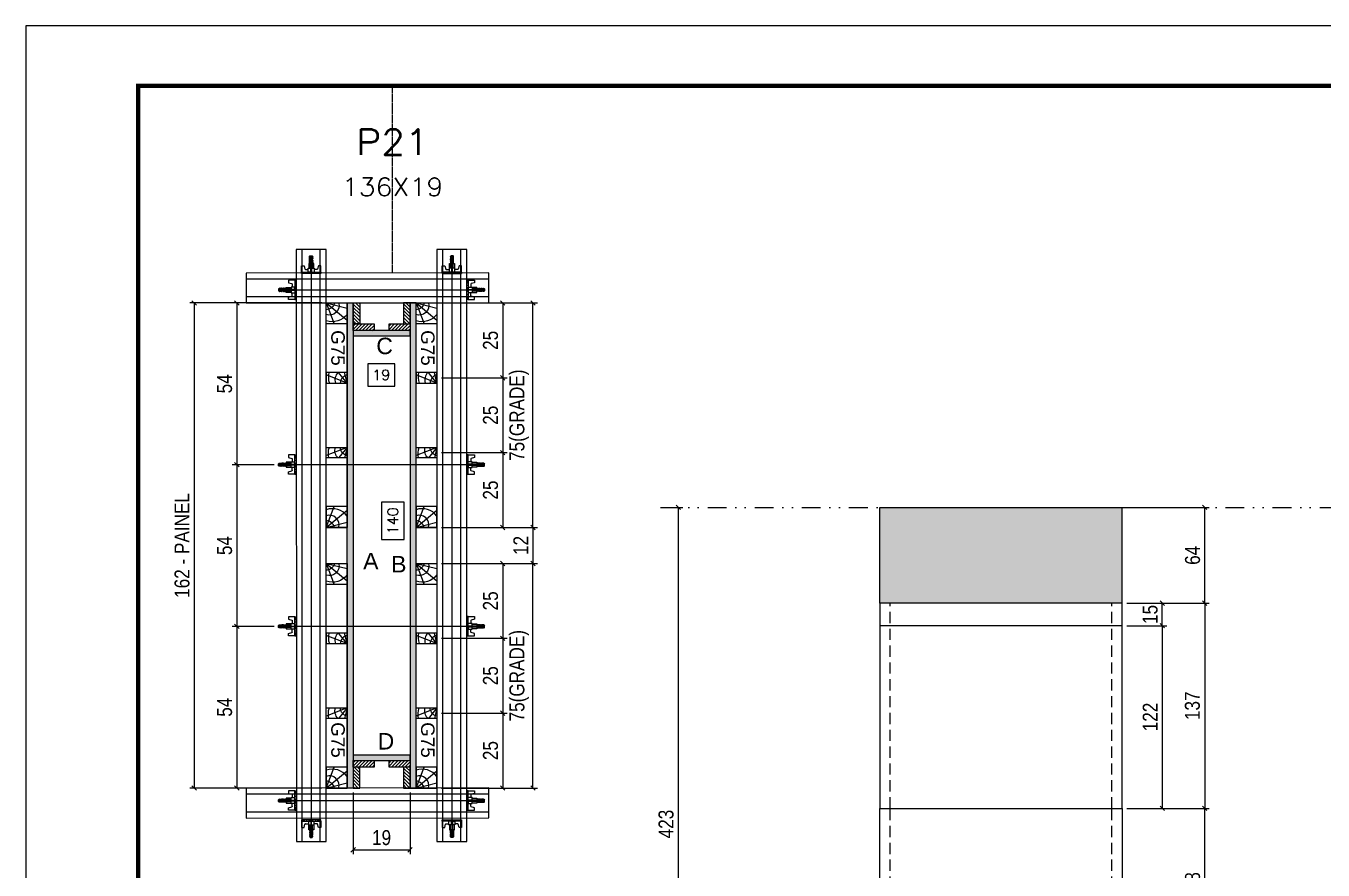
# Model space of a CAD drawing. Header units: millimetres. Extents: x 787 to 8287, y -592 to 17063.
# Drawn here: x 3024 to 3891, y 5637 to 6201 of the extents above; entities that cross this region are included whole.
import ezdxf
from ezdxf.enums import TextEntityAlignment as Align

# ---------------------------------------------------------------- set-up
doc = ezdxf.new("R2010")
doc.units = ezdxf.units.MM
for name, pattern in [('DASHED', [0.75, 0.5, -0.25]), ('DIVIDE2', [0.625, 0.25, -0.125, 0, -0.125, 0, -0.125]), ('HIDDEN', [0.375, 0.25, -0.125])]:
    doc.linetypes.add(name, pattern=pattern)
for name, color, linetype in [('CHAPA', 1, 'Continuous'), ('COTA', 241, 'Continuous'), ('Cota Seção (2x)', 241, 'Continuous'), ('MEIO_PONT', 93, 'Continuous'), ('Nível', 160, 'Continuous'), ('Painéis', 200, 'Continuous'), ('SARRAFO', 251, 'Continuous'), ('Sarrafo de Pressão', 42, 'HIDDEN'), ('Texto de Titulo', 7, 'Continuous'), ('Texto Qtd Sarr', 242, 'Continuous'), ('TEXTO_GERAL', 7, 'Continuous')]:
    doc.layers.add(name, color=color, linetype=linetype)
for name, color, linetype, lineweight in [('Folhas', 255, 'Continuous', 9), ('Hachura', 251, 'Continuous', 9), ('Madeira', 126, 'Continuous', 18), ('Perfil Metálico', 224, 'Continuous', 18), ('SARRAFO DE PRESSAO', 251, 'DASHED', 9), ('Texto Seção', 7, 'Continuous', 15)]:
    doc.layers.add(name, color=color, linetype=linetype, lineweight=lineweight)
doc.styles.add('ARIAL', font='arial.ttf')
doc.styles.add('COTA TECNICA', font='techl___.ttf', dxfattribs={"height": 10})
doc.styles.add('COTA TECNICA 2X', font='techl___.ttf', dxfattribs={"height": 10})
doc.styles.add('COTA TECNICA-50', font='techl___.ttf', dxfattribs={"height": 10})
doc.styles.add('ROMANS', font='romans.shx')
doc.styles.add('SANSSERIF', font='sas_____.pfb')
doc.dimstyles.new('COTA PAINEL-50', dxfattribs={"dimtxt": 10, "dimasz": 3, "dimexe": 3, "dimexo": 3, "dimgap": 3, "dimtad": 1, "dimdec": 1, "dimzin": 12, "dimdsep": 46, "dimtxsty": 'COTA TECNICA-50', "dimblk1": 'OBLIQUE', "dimblk2": 'OBLIQUE', "dimsah": 1, "dimcen": 0.9, "dimclrd": 4, "dimclre": 4, "dimclrt": 240, "dimadec": 1, "dimazin": 3, "dimtfac": 1, "dimtdec": 1, "dimtmove": 0, "dimatfit": 3, "dimfxl": 0, "dimtolj": 1, "dimtzin": 12, "dimarcsym": 0})
doc.dimstyles.new('PAINEL', dxfattribs={"dimtxt": 10, "dimasz": 3, "dimexe": 3, "dimexo": 3, "dimgap": 3, "dimtad": 1, "dimdec": 1, "dimzin": 12, "dimdsep": 46, "dimtxsty": 'COTA TECNICA', "dimblk1": 'OBLIQUE', "dimblk2": 'OBLIQUE', "dimsah": 1, "dimcen": 0.9, "dimclrd": 4, "dimclre": 4, "dimclrt": 240, "dimadec": 1, "dimazin": 3, "dimtfac": 1, "dimtdec": 1, "dimtmove": 0, "dimatfit": 3, "dimfxl": 0, "dimtolj": 1, "dimtzin": 12, "dimarcsym": 0})
doc.dimstyles.new('SECAO PILAR', dxfattribs={"dimtxt": 10, "dimasz": 3, "dimexe": 3, "dimexo": 3, "dimgap": 3, "dimtad": 1, "dimdec": 1, "dimlfac": 0.5, "dimzin": 12, "dimdsep": 46, "dimtxsty": 'COTA TECNICA 2X', "dimblk1": 'OBLIQUE', "dimblk2": 'OBLIQUE', "dimsah": 1, "dimcen": 0.9, "dimclrd": 256, "dimclre": 256, "dimclrt": 256, "dimadec": 1, "dimazin": 3, "dimtfac": 1, "dimtdec": 1, "dimtmove": 0, "dimatfit": 3, "dimfxl": 0, "dimtolj": 1, "dimtzin": 12, "dimarcsym": 0})
doc.dimstyles.new('SECÇÃO 2', dxfattribs={"dimtxt": 7, "dimasz": 6, "dimexe": 0.18, "dimexo": 2, "dimgap": -4, "dimtad": 3, "dimdec": 1, "dimlfac": 0.5, "dimzin": 12, "dimdsep": 46, "dimtxsty": 'ROMANS', "dimblk": 'ARCHTICK', "dimcen": 0.09, "dimse1": 1, "dimse2": 1, "dimsd1": 1, "dimsd2": 1, "dimclrd": 180, "dimclre": 5, "dimclrt": 1, "dimadec": 0, "dimazin": 3, "dimtfac": 1, "dimtdec": 1, "dimtofl": 0, "dimtmove": 0, "dimatfit": 3, "dimldrblk": 'ARCHTICK', "dimfxl": 0, "dimtolj": 1, "dimtzin": 0, "dimarcsym": 0})
pattern_1 = [(135, (-19648.8227, 15140.215), (-1.12253202, -1.12253202), [])]

# ---------------------------------------------------------------- blocks, each defined once
blk = doc.blocks.new('9999999999')
at = {"layer": 'Folhas'}
blk.add_lwpolyline([(98138.98, 34190.21), (99623.98, 34190.21), (99623.98, 35240.21), (98138.98, 35240.21)], close=True, dxfattribs=at)
at = {"layer": 'Folhas', "color": 30, "const_width": 3}
blk.add_lwpolyline([(98213.98, 34230.21), (99583.98, 34230.21), (99583.98, 35200.21), (98213.98, 35200.21)], close=True, dxfattribs=at)
blk = doc.blocks.new('*D49')
at = {"layer": 'Cota Seção (2x)', "color": 180, "lineweight": -2}
for p, q in [((3270.38, 5975.68), (3252.38, 5975.68)), ((3252.38, 5975.68), (3252.38, 5960.68)), ((3270.38, 5960.68), (3270.38, 5975.68)), ((3252.38, 5960.68), (3270.38, 5960.68))]:
    blk.add_line(p, q, dxfattribs=at)
at = {"layer": 'Defpoints', "color": 0}
for p in [(3242.59, 5976.94), (3280.59, 5976.94), (3242.59, 5956.68)]:
    blk.add_point(p, dxfattribs=at)
at = {"layer": 'Cota Seção (2x)', "color": 1, "insert": (3261.38, 5968.18), "char_height": 7, "attachment_point": 5, "style": 'ROMANS'}
blk.add_mtext('\\A1;19', dxfattribs=at)
blk = doc.blocks.new('_ArchTick')
at = {"color": 0, "linetype": 'ByBlock', "const_width": 0.15}
blk.add_lwpolyline([(-0.5, -0.5), (0.5, 0.5)], dxfattribs=at)
blk = doc.blocks.new('*D50')
at = {"layer": 'Cota Seção (2x)', "color": 180, "lineweight": -2}
for p, q in [((3276.59, 5883.21), (3261.59, 5883.21)), ((3261.59, 5883.21), (3261.59, 5858.21)), ((3276.59, 5858.21), (3276.59, 5883.21)), ((3261.59, 5858.21), (3276.59, 5858.21))]:
    blk.add_line(p, q, dxfattribs=at)
at = {"layer": 'Defpoints', "color": 0}
for p in [(3242.59, 5994.26), (3242.59, 5714.26), (3280.59, 5714.26)]:
    blk.add_point(p, dxfattribs=at)
at = {"layer": 'Cota Seção (2x)', "color": 1, "insert": (3269.09, 5870.71), "char_height": 7, "attachment_point": 5, "rotation": 90, "style": 'ROMANS'}
blk.add_mtext('\\A1;140', dxfattribs=at)
blk = doc.blocks.new('_Oblique')
at = {"color": 0, "linetype": 'ByBlock', "lineweight": -2}
blk.add_line((-0.5, -0.5), (0.5, 0.5), dxfattribs=at)
blk = doc.blocks.new('*D51')
at = {"layer": 'Cota Seção (2x)', "lineweight": -2}
for p, q in [((3221.59, 6016.26), (3133.42, 6016.26)), ((3136.42, 6016.26), (3136.42, 5692.26)), ((3221.64, 5692.26), (3133.42, 5692.26))]:
    blk.add_line(p, q, dxfattribs=at)
at = {"layer": 'Defpoints', "color": 0}
for p in [(3224.59, 6016.26), (3136.42, 5692.26), (3224.64, 5692.26)]:
    blk.add_point(p, dxfattribs=at)
at = {"layer": 'Cota Seção (2x)', "lineweight": -2, "xscale": 3, "yscale": 3, "zscale": 3}
for p, rotation in [((3136.42, 6016.26), 90), ((3136.42, 5692.26), 270)]:
    blk.add_blockref('_Oblique', p, dxfattribs=dict(at, rotation=rotation))
at = {"layer": 'Cota Seção (2x)', "insert": (3128.32, 5854.26), "char_height": 10, "attachment_point": 5, "rotation": 90, "style": 'COTA TECNICA 2X'}
blk.add_mtext('\\A1;162 - PAINEL', dxfattribs=at)
blk = doc.blocks.new('*D52')
at = {"layer": 'Cota Seção (2x)', "lineweight": -2}
for p, q in [((3221.59, 6016.26), (3161.85, 6016.26)), ((3164.85, 6016.26), (3164.85, 5908.2)), ((3189.81, 5908.2), (3161.85, 5908.2))]:
    blk.add_line(p, q, dxfattribs=at)
at = {"layer": 'Defpoints', "color": 0}
for p in [(3224.59, 6016.26), (3164.85, 5908.2), (3192.81, 5908.2)]:
    blk.add_point(p, dxfattribs=at)
at = {"layer": 'Cota Seção (2x)', "lineweight": -2, "xscale": 3, "yscale": 3, "zscale": 3}
for p, rotation in [((3164.85, 6016.26), 90), ((3164.85, 5908.2), 270)]:
    blk.add_blockref('_Oblique', p, dxfattribs=dict(at, rotation=rotation))
at = {"layer": 'Cota Seção (2x)', "insert": (3156.74, 5962.23), "char_height": 10, "attachment_point": 5, "rotation": 90, "style": 'COTA TECNICA 2X'}
blk.add_mtext('\\A1;54', dxfattribs=at)
blk = doc.blocks.new('*D53')
at = {"layer": 'Cota Seção (2x)', "lineweight": -2}
for p, q in [((3189.81, 5800.2), (3161.85, 5800.2)), ((3164.85, 5800.2), (3164.85, 5692.26)), ((3221.59, 5692.26), (3161.85, 5692.26))]:
    blk.add_line(p, q, dxfattribs=at)
at = {"layer": 'Defpoints', "color": 0}
for p in [(3192.81, 5800.2), (3164.85, 5692.26), (3224.59, 5692.26)]:
    blk.add_point(p, dxfattribs=at)
at = {"layer": 'Cota Seção (2x)', "lineweight": -2, "xscale": 3, "yscale": 3, "zscale": 3}
for p, rotation in [((3164.85, 5800.2), 90), ((3164.85, 5692.26), 270)]:
    blk.add_blockref('_Oblique', p, dxfattribs=dict(at, rotation=rotation))
at = {"layer": 'Cota Seção (2x)', "insert": (3156.74, 5746.23), "char_height": 10, "attachment_point": 5, "rotation": 90, "style": 'COTA TECNICA 2X'}
blk.add_mtext('\\A1;54', dxfattribs=at)
blk = doc.blocks.new('*D54')
at = {"layer": 'Cota Seção (2x)', "lineweight": -2}
for p, q in [((3287.59, 6016.26), (3345.51, 6016.26)), ((3342.51, 6016.26), (3342.51, 5966.26)), ((3301.59, 5966.26), (3345.51, 5966.26))]:
    blk.add_line(p, q, dxfattribs=at)
at = {"layer": 'Defpoints', "color": 0}
for p in [(3284.59, 6016.26), (3298.59, 5966.26), (3342.51, 5966.26)]:
    blk.add_point(p, dxfattribs=at)
at = {"layer": 'Cota Seção (2x)', "lineweight": -2, "xscale": 3, "yscale": 3, "zscale": 3}
for p, rotation in [((3342.51, 6016.26), 90), ((3342.51, 5966.26), 270)]:
    blk.add_blockref('_Oblique', p, dxfattribs=dict(at, rotation=rotation))
at = {"layer": 'Cota Seção (2x)', "insert": (3334.4, 5991.26), "char_height": 10, "attachment_point": 5, "rotation": 90, "style": 'COTA TECNICA 2X'}
blk.add_mtext('\\A1;25', dxfattribs=at)
blk = doc.blocks.new('titulo1')
at = {"layer": 'Defpoints', "color": 252, "linetype": 'HIDDEN', "ltscale": 2}
blk.add_line((0, 0), (0, 125), dxfattribs=at)
at = {"layer": 'Defpoints', "style": 'ROMANS', "oblique": 15}
blk.add_attdef('FOLHA', text='', height=10, dxfattribs=at).set_placement((0, 15.58), align=Align.MIDDLE_CENTER)
at = {"layer": 'Texto Qtd Sarr', "color": 3, "style": 'ROMANS', "oblique": 15}
for tag, height, p in [('TITULO', 17, (0, 71.45)), ('SEÇÃO', 12, (0, 41.55))]:
    blk.add_attdef(tag, text='', height=height, dxfattribs=at).set_placement(p, align=Align.MIDDLE_CENTER)
blk = doc.blocks.new('C')
at = {"layer": 'Hachura', "color": 0}
for p, q in [((0, 3.22), (0, -3.22)), ((0.45, 3.22), (0, 3.22)), ((0.46, 3.16), (0, 3.16)), ((0.46, 3.05), (0, 3.05)), ((0.46, 2.88), (0, 2.88)), ((0, 2.75), (0, -1.16)), ((0.46, 2.65), (0, 2.65)), ((0.46, 2.23), (0, 2.23)), ((0.46, 1.51), (0, 1.51)), ((0.39, 0.49), (0.17, 0.49)), ((0.45, -3.23), (0.45, 3.22)), ((0.45, 3.22), (2.58, 3.22)), ((1.74, 0.97), (0.45, 0.97)), ((1.45, 0.1), (0.45, 0.1)), ((1.35, 1.94), (1.35, 0.96)), ((2.58, 2.39), (1.47, 2.09)), ((1.74, -0.97), (1.74, 0.97)), ((1.74, 0.97), (1.74, 0.84)), ((1.74, 0.97), (1.74, 0.84)), ((1.74, 0.84), (3.35, 0.84)), ((3.35, 0.45), (1.74, 0.45)), ((2.58, 3.22), (2.58, 2.39)), ((3.32, 0.84), (3.32, -0.84)), ((3.35, 0.84), (3.35, -0.84)), ((3.68, 0.45), (3.35, 0.45)), ((3.84, -0.52), (3.35, 0.45)), ((3.35, 0.06), (3.67, -0.57)), ((3.68, 0.45), (4.16, -0.52)), ((3.72, 0.5), (4.25, -0.57)), ((4.37, -0.55), (3.83, 0.53)), ((4.15, 0.45), (3.93, 0.45)), ((4.42, -0.52), (3.93, 0.45)), ((4.15, 0.45), (4.26, 0.45)), ((4.26, 0.45), (4.74, -0.52)), ((4.3, 0.5), (4.83, -0.57)), ((4.95, -0.55), (4.41, 0.53)), ((4.51, 0.45), (4.84, 0.45)), ((5, -0.52), (4.51, 0.45)), ((4.84, 0.45), (5.32, -0.52)), ((4.88, 0.5), (5.41, -0.57)), ((5.53, -0.55), (4.99, 0.53)), ((5.58, -0.52), (5.09, 0.45)), ((5.42, 0.45), (5.09, 0.45)), ((5.58, -0.52), (5.09, 0.45)), ((5.42, 0.45), (5.74, -0.19)), ((5.46, 0.5), (5.74, -0.07)), ((5.74, 0.19), (5.57, 0.53)), ((5.74, 0.32), (5.68, 0.45)), ((5.68, 0.45), (5.74, 0.45)), ((5.74, 0.45), (5.9, 0.29)), ((5.74, 0.45), (5.74, -0.52)), ((5.9, -0.36), (5.9, 0.29)), ((0.45, 0), (0, 0)), ((0.46, -1.52), (0, -1.52)), ((0.46, -2.23), (0, -2.23)), ((0.46, -2.65), (0, -2.65)), ((0.46, -2.88), (0, -2.88)), ((0.46, -3.05), (0, -3.05)), ((0.46, -3.16), (0, -3.16)), ((0, -3.22), (2.57, -3.22)), ((0.08, -0.48), (0.29, -0.48)), ((0.29, -0.48), (0.4, -0.48)), ((0.45, 0), (0.45, -0.97)), ((0.45, -0.16), (1.45, -0.16)), ((0.45, -0.65), (0.45, -0.32)), ((0.45, -3.23), (0.45, -0.65)), ((0.45, -0.97), (1.74, -0.97)), ((1.35, -1.94), (1.35, -0.97)), ((2.58, -2.39), (1.47, -2.1)), ((3.35, -0.32), (1.74, -0.32)), ((3.35, -0.84), (1.74, -0.84)), ((2.58, -3.23), (2.58, -2.39)), ((3.35, -0.07), (3.58, -0.52)), ((3.35, -0.52), (3.58, -0.52)), ((3.84, -0.52), (4.16, -0.52)), ((4.42, -0.52), (4.74, -0.52)), ((4.63, -0.52), (4.74, -0.52)), ((5, -0.52), (5.32, -0.52)), ((5.58, -0.52), (5.74, -0.52)), ((5.74, -0.52), (5.9, -0.36)), ((5.74, -0.52), (5.74, -0.52))]:
    blk.add_line(p, q, dxfattribs=at)
for centre, radius, start, end in [((1.52, 1.94), 0.161, 104.7436, 180), ((1.44, -0.03), 0.129, 272.695, 87.305), ((3.81, 0.39), 0.143, 25.5688, 154.4312), ((4.39, 0.39), 0.143, 25.5688, 154.4312), ((4.97, 0.39), 0.143, 25.5688, 154.4312), ((5.55, 0.39), 0.143, 25.5688, 154.4312), ((0.17, -0.37), 0.174, 221.744, 317.8592), ((1.52, -1.94), 0.161, 180, 255.2564), ((3.71, -0.4), 0.174, 222.1408, 318.256), ((4.29, -0.4), 0.174, 222.1408, 318.256), ((4.87, -0.4), 0.174, 222.1408, 318.256), ((5.45, -0.4), 0.174, 222.1408, 318.256), ((5.61, -0.4), 0.174, 317.8592, 318.256)]:
    blk.add_arc(centre, radius, start, end, dxfattribs=at)
blk = doc.blocks.new('*D1134')
at = {"layer": 'Cota Seção (2x)', "lineweight": -2}
for p, q in [((3189.81, 5908.2), (3161.85, 5908.2)), ((3164.85, 5908.2), (3164.85, 5800.2)), ((3189.81, 5800.2), (3161.85, 5800.2))]:
    blk.add_line(p, q, dxfattribs=at)
at = {"layer": 'Defpoints', "color": 0}
for p in [(3192.81, 5908.2), (3164.85, 5800.2), (3192.81, 5800.2)]:
    blk.add_point(p, dxfattribs=at)
at = {"layer": 'Cota Seção (2x)', "lineweight": -2, "xscale": 3, "yscale": 3, "zscale": 3}
for p, rotation in [((3164.85, 5908.2), 90), ((3164.85, 5800.2), 270)]:
    blk.add_blockref('_Oblique', p, dxfattribs=dict(at, rotation=rotation))
at = {"layer": 'Cota Seção (2x)', "insert": (3156.74, 5854.2), "char_height": 10, "attachment_point": 5, "rotation": 90, "style": 'COTA TECNICA 2X'}
blk.add_mtext('\\A1;54', dxfattribs=at)
blk = doc.blocks.new('PONTALETE')
at = {"layer": 'Madeira'}
for q in [(2.71, 7), (7, 5.76), (7, 1.74)]:
    blk.add_line((0, 0), q, dxfattribs=at)
blk.add_lwpolyline([(0, 0), (7, 0), (7, 7), (0, 7)], close=True, dxfattribs=at)
for centre, radius, start, end in [((2.04, 0.06), 6.23, 37.2818, 109.0913), ((1.09, 0.9), 3.19, 343.603, 109.9847), ((-0.21, -0.78), 3.09, 14.6322, 86.0383)]:
    blk.add_arc(centre, radius, start, end, dxfattribs=at)
blk = doc.blocks.new('MEIO PONTALETE')
at = {"layer": 'Madeira'}
for q in [(2.71, 7), (3.5, 2.88), (3.5, 0.87)]:
    blk.add_line((0, 0), q, dxfattribs=at)
blk.add_lwpolyline([(0, 0), (3.5, 0), (3.5, 7), (0, 7)], close=True, dxfattribs=at)
for centre, radius, start, end in [((2.04, 0.06), 6.23, 76.4499, 109.0913), ((1.09, 0.9), 3.19, 40.9063, 109.9847), ((-0.21, -0.78), 3.09, 14.6322, 86.0383)]:
    blk.add_arc(centre, radius, start, end, dxfattribs=at)
blk = doc.blocks.new('*D1135')
at = {"layer": 'Cota Seção (2x)', "lineweight": -2}
for p, q in [((3301.59, 5966.26), (3345.51, 5966.26)), ((3342.51, 5966.26), (3342.51, 5916.26)), ((3301.59, 5916.26), (3345.51, 5916.26))]:
    blk.add_line(p, q, dxfattribs=at)
at = {"layer": 'Defpoints', "color": 0}
for p in [(3298.59, 5966.26), (3298.59, 5916.26), (3342.51, 5916.26)]:
    blk.add_point(p, dxfattribs=at)
at = {"layer": 'Cota Seção (2x)', "lineweight": -2, "xscale": 3, "yscale": 3, "zscale": 3}
for p, rotation in [((3342.51, 5966.26), 90), ((3342.51, 5916.26), 270)]:
    blk.add_blockref('_Oblique', p, dxfattribs=dict(at, rotation=rotation))
at = {"layer": 'Cota Seção (2x)', "insert": (3334.4, 5941.26), "char_height": 10, "attachment_point": 5, "rotation": 90, "style": 'COTA TECNICA 2X'}
blk.add_mtext('\\A1;25', dxfattribs=at)
blk = doc.blocks.new('*D1136')
at = {"layer": 'Cota Seção (2x)', "lineweight": -2}
for p, q in [((3301.59, 5916.26), (3345.51, 5916.26)), ((3342.51, 5916.26), (3342.51, 5866.26)), ((3301.59, 5866.26), (3345.51, 5866.26))]:
    blk.add_line(p, q, dxfattribs=at)
at = {"layer": 'Defpoints', "color": 0}
for p in [(3298.59, 5916.26), (3298.59, 5866.26), (3342.51, 5866.26)]:
    blk.add_point(p, dxfattribs=at)
at = {"layer": 'Cota Seção (2x)', "lineweight": -2, "xscale": 3, "yscale": 3, "zscale": 3}
for p, rotation in [((3342.51, 5916.26), 90), ((3342.51, 5866.26), 270)]:
    blk.add_blockref('_Oblique', p, dxfattribs=dict(at, rotation=rotation))
at = {"layer": 'Cota Seção (2x)', "insert": (3334.4, 5891.26), "char_height": 10, "attachment_point": 5, "rotation": 90, "style": 'COTA TECNICA 2X'}
blk.add_mtext('\\A1;25', dxfattribs=at)
blk = doc.blocks.new('*D1137')
at = {"layer": 'Cota Seção (2x)', "lineweight": -2}
for p, q in [((3301.59, 5842.26), (3345.51, 5842.26)), ((3342.51, 5842.26), (3342.51, 5792.26)), ((3301.59, 5792.26), (3345.51, 5792.26))]:
    blk.add_line(p, q, dxfattribs=at)
at = {"layer": 'Defpoints', "color": 0}
for p in [(3298.59, 5842.26), (3298.59, 5792.26), (3342.51, 5792.26)]:
    blk.add_point(p, dxfattribs=at)
at = {"layer": 'Cota Seção (2x)', "lineweight": -2, "xscale": 3, "yscale": 3, "zscale": 3}
for p, rotation in [((3342.51, 5842.26), 90), ((3342.51, 5792.26), 270)]:
    blk.add_blockref('_Oblique', p, dxfattribs=dict(at, rotation=rotation))
at = {"layer": 'Cota Seção (2x)', "insert": (3334.4, 5817.26), "char_height": 10, "attachment_point": 5, "rotation": 90, "style": 'COTA TECNICA 2X'}
blk.add_mtext('\\A1;25', dxfattribs=at)
blk = doc.blocks.new('*D1138')
at = {"layer": 'Cota Seção (2x)', "lineweight": -2}
for p, q in [((3301.59, 5792.26), (3345.51, 5792.26)), ((3342.51, 5792.26), (3342.51, 5742.26)), ((3301.59, 5742.26), (3345.51, 5742.26))]:
    blk.add_line(p, q, dxfattribs=at)
at = {"layer": 'Defpoints', "color": 0}
for p in [(3298.59, 5792.26), (3298.59, 5742.26), (3342.51, 5742.26)]:
    blk.add_point(p, dxfattribs=at)
at = {"layer": 'Cota Seção (2x)', "lineweight": -2, "xscale": 3, "yscale": 3, "zscale": 3}
for p, rotation in [((3342.51, 5792.26), 90), ((3342.51, 5742.26), 270)]:
    blk.add_blockref('_Oblique', p, dxfattribs=dict(at, rotation=rotation))
at = {"layer": 'Cota Seção (2x)', "insert": (3334.4, 5767.26), "char_height": 10, "attachment_point": 5, "rotation": 90, "style": 'COTA TECNICA 2X'}
blk.add_mtext('\\A1;25', dxfattribs=at)
blk = doc.blocks.new('*D1139')
at = {"layer": 'Cota Seção (2x)', "lineweight": -2}
for p, q in [((3301.59, 5742.26), (3345.51, 5742.26)), ((3342.51, 5742.26), (3342.51, 5692.26)), ((3301.58, 5692.26), (3345.51, 5692.26))]:
    blk.add_line(p, q, dxfattribs=at)
at = {"layer": 'Defpoints', "color": 0}
for p in [(3298.59, 5742.26), (3298.58, 5692.26), (3342.51, 5692.26)]:
    blk.add_point(p, dxfattribs=at)
at = {"layer": 'Cota Seção (2x)', "lineweight": -2, "xscale": 3, "yscale": 3, "zscale": 3}
for p, rotation in [((3342.51, 5742.26), 90), ((3342.51, 5692.26), 270)]:
    blk.add_blockref('_Oblique', p, dxfattribs=dict(at, rotation=rotation))
at = {"layer": 'Cota Seção (2x)', "insert": (3334.4, 5717.26), "char_height": 10, "attachment_point": 5, "rotation": 90, "style": 'COTA TECNICA 2X'}
blk.add_mtext('\\A1;25', dxfattribs=at)
blk = doc.blocks.new('*D1140')
at = {"layer": 'Cota Seção (2x)', "lineweight": -2}
for p, q in [((3301.56, 5842.26), (3365.71, 5842.26)), ((3362.71, 5692.26), (3362.71, 5842.26)), ((3301.58, 5692.26), (3365.71, 5692.26))]:
    blk.add_line(p, q, dxfattribs=at)
at = {"layer": 'Defpoints', "color": 0}
for p in [(3298.56, 5842.26), (3362.71, 5842.26), (3298.58, 5692.26)]:
    blk.add_point(p, dxfattribs=at)
at = {"layer": 'Cota Seção (2x)', "lineweight": -2, "xscale": 3, "yscale": 3, "zscale": 3}
for p, rotation in [((3362.71, 5842.26), 90), ((3362.71, 5692.26), 270)]:
    blk.add_blockref('_Oblique', p, dxfattribs=dict(at, rotation=rotation))
at = {"layer": 'Cota Seção (2x)', "insert": (3353.49, 5767.26), "char_height": 10, "attachment_point": 5, "rotation": 90, "style": 'COTA TECNICA 2X'}
blk.add_mtext('\\A1;75(GRADE)', dxfattribs=at)
blk = doc.blocks.new('*D1141')
at = {"layer": 'Cota Seção (2x)', "lineweight": -2}
for p, q in [((3301.59, 6016.26), (3365.71, 6016.26)), ((3362.71, 5866.26), (3362.71, 6016.26)), ((3301.59, 5866.26), (3365.71, 5866.26))]:
    blk.add_line(p, q, dxfattribs=at)
at = {"layer": 'Defpoints', "color": 0}
for p in [(3298.59, 6016.26), (3362.71, 6016.26), (3298.59, 5866.26)]:
    blk.add_point(p, dxfattribs=at)
at = {"layer": 'Cota Seção (2x)', "lineweight": -2, "xscale": 3, "yscale": 3, "zscale": 3}
for p, rotation in [((3362.71, 6016.26), 90), ((3362.71, 5866.26), 270)]:
    blk.add_blockref('_Oblique', p, dxfattribs=dict(at, rotation=rotation))
at = {"layer": 'Cota Seção (2x)', "insert": (3353.49, 5941.26), "char_height": 10, "attachment_point": 5, "rotation": 90, "style": 'COTA TECNICA 2X'}
blk.add_mtext('\\A1;75(GRADE)', dxfattribs=at)
blk = doc.blocks.new('*D1142')
at = {"layer": 'Cota Seção (2x)', "lineweight": -2}
for p, q in [((3242.59, 5689.26), (3242.59, 5647.96)), ((3280.59, 5689.26), (3280.59, 5647.96)), ((3242.59, 5650.96), (3280.59, 5650.96))]:
    blk.add_line(p, q, dxfattribs=at)
at = {"layer": 'Defpoints', "color": 0}
for p in [(3242.59, 5692.26), (3280.59, 5692.26), (3280.59, 5650.96)]:
    blk.add_point(p, dxfattribs=at)
at = {"layer": 'Cota Seção (2x)', "lineweight": -2, "xscale": 3, "yscale": 3, "zscale": 3, "rotation": 180}
blk.add_blockref('_Oblique', (3242.59, 5650.96), dxfattribs=at)
at = {"layer": 'Cota Seção (2x)', "lineweight": -2, "xscale": 3, "yscale": 3, "zscale": 3}
blk.add_blockref('_Oblique', (3280.59, 5650.96), dxfattribs=at)
at = {"layer": 'Cota Seção (2x)', "insert": (3261.59, 5659.05), "char_height": 10, "attachment_point": 5, "style": 'COTA TECNICA 2X'}
blk.add_mtext('\\A1;19', dxfattribs=at)
blk = doc.blocks.new('*D1143')
at = {"layer": 'Cota Seção (2x)', "lineweight": -2}
for p, q in [((3301.59, 5866.26), (3365.71, 5866.26)), ((3362.71, 5866.26), (3362.71, 5842.26)), ((3301.59, 5842.26), (3365.71, 5842.26))]:
    blk.add_line(p, q, dxfattribs=at)
at = {"layer": 'Defpoints', "color": 0}
for p in [(3298.59, 5866.26), (3298.59, 5842.26), (3362.71, 5842.26)]:
    blk.add_point(p, dxfattribs=at)
at = {"layer": 'Cota Seção (2x)', "lineweight": -2, "xscale": 3, "yscale": 3, "zscale": 3}
for p, rotation in [((3362.71, 5866.26), 90), ((3362.71, 5842.26), 270)]:
    blk.add_blockref('_Oblique', p, dxfattribs=dict(at, rotation=rotation))
at = {"layer": 'Cota Seção (2x)', "insert": (3354.65, 5854.26), "char_height": 10, "attachment_point": 5, "rotation": 90, "style": 'COTA TECNICA 2X'}
blk.add_mtext('\\A1;12', dxfattribs=at)
blk = doc.blocks.new('*D1298')
at = {"layer": 'COTA', "color": 4, "lineweight": -2}
for p, q in [((3451.04, 5879.68), (3462.89, 5879.68)), ((3459.89, 5456.68), (3459.89, 5879.68)), ((3451.04, 5456.68), (3462.89, 5456.68))]:
    blk.add_line(p, q, dxfattribs=at)
at = {"layer": 'Defpoints', "color": 0}
for p in [(3448.04, 5879.68), (3459.89, 5879.68), (3448.04, 5456.68)]:
    blk.add_point(p, dxfattribs=at)
at = {"layer": 'COTA', "color": 4, "lineweight": -2, "xscale": 3, "yscale": 3, "zscale": 3}
for p, rotation in [((3459.89, 5879.68), 90), ((3459.89, 5456.68), 270)]:
    blk.add_blockref('_Oblique', p, dxfattribs=dict(at, rotation=rotation))
at = {"layer": 'COTA', "color": 240, "insert": (3451.68, 5668.18), "char_height": 10, "attachment_point": 5, "rotation": 90, "style": 'COTA TECNICA-50'}
blk.add_mtext('\\A1;423', dxfattribs=at)
blk = doc.blocks.new('*D554')
at = {"layer": 'COTA', "color": 4, "lineweight": -2}
for p, q in [((3759.45, 5678.68), (3814.53, 5678.68)), ((3811.53, 5580.68), (3811.53, 5678.68)), ((3759.45, 5580.68), (3814.53, 5580.68))]:
    blk.add_line(p, q, dxfattribs=at)
at = {"layer": 'Defpoints', "color": 0}
for p in [(3756.45, 5678.68), (3811.53, 5678.68), (3756.45, 5580.68)]:
    blk.add_point(p, dxfattribs=at)
at = {"layer": 'COTA', "color": 4, "lineweight": -2, "xscale": 3, "yscale": 3, "zscale": 3}
for p, rotation in [((3811.53, 5678.68), 90), ((3811.53, 5580.68), 270)]:
    blk.add_blockref('_Oblique', p, dxfattribs=dict(at, rotation=rotation))
at = {"layer": 'COTA', "color": 240, "insert": (3803.43, 5629.68), "char_height": 10, "attachment_point": 5, "rotation": 90, "style": 'COTA TECNICA-50'}
blk.add_mtext('\\A1;98', dxfattribs=at)
blk = doc.blocks.new('*D555')
at = {"layer": 'COTA', "color": 4, "lineweight": -2}
for p, q in [((3725.45, 5879.68), (3814.53, 5879.68)), ((3811.53, 5815.68), (3811.53, 5879.68)), ((3759.45, 5815.68), (3814.53, 5815.68))]:
    blk.add_line(p, q, dxfattribs=at)
at = {"layer": 'Defpoints', "color": 0}
for p in [(3722.45, 5879.68), (3811.53, 5879.68), (3756.45, 5815.68)]:
    blk.add_point(p, dxfattribs=at)
at = {"layer": 'COTA', "color": 4, "lineweight": -2, "xscale": 3, "yscale": 3, "zscale": 3}
for p, rotation in [((3811.53, 5879.68), 90), ((3811.53, 5815.68), 270)]:
    blk.add_blockref('_Oblique', p, dxfattribs=dict(at, rotation=rotation))
at = {"layer": 'COTA', "color": 240, "insert": (3803.43, 5847.68), "char_height": 10, "attachment_point": 5, "rotation": 90, "style": 'COTA TECNICA-50'}
blk.add_mtext('\\A1;64', dxfattribs=at)
blk = doc.blocks.new('*D556')
at = {"layer": 'COTA', "color": 4, "lineweight": -2}
for p, q in [((3759.45, 5815.68), (3814.53, 5815.68)), ((3811.53, 5815.68), (3811.53, 5678.68)), ((3759.45, 5678.68), (3814.53, 5678.68))]:
    blk.add_line(p, q, dxfattribs=at)
at = {"layer": 'Defpoints', "color": 0}
for p in [(3756.45, 5815.68), (3756.45, 5678.68), (3811.53, 5678.68)]:
    blk.add_point(p, dxfattribs=at)
at = {"layer": 'COTA', "color": 4, "lineweight": -2, "xscale": 3, "yscale": 3, "zscale": 3}
for p, rotation in [((3811.53, 5815.68), 90), ((3811.53, 5678.68), 270)]:
    blk.add_blockref('_Oblique', p, dxfattribs=dict(at, rotation=rotation))
at = {"layer": 'COTA', "color": 240, "insert": (3803.31, 5747.18), "char_height": 10, "attachment_point": 5, "rotation": 90, "style": 'COTA TECNICA-50'}
blk.add_mtext('\\A1;137', dxfattribs=at)
blk = doc.blocks.new('*D600')
at = {"layer": 'COTA', "color": 4, "lineweight": -2}
for p, q in [((3759.45, 5815.68), (3786.17, 5815.68)), ((3783.17, 5800.68), (3783.17, 5815.68)), ((3759.45, 5800.68), (3786.17, 5800.68))]:
    blk.add_line(p, q, dxfattribs=at)
at = {"layer": 'Defpoints', "color": 0}
for p in [(3756.45, 5815.68), (3783.17, 5815.68), (3756.45, 5800.68)]:
    blk.add_point(p, dxfattribs=at)
at = {"layer": 'COTA', "color": 4, "lineweight": -2, "xscale": 3, "yscale": 3, "zscale": 3}
for p, rotation in [((3783.17, 5815.68), 90), ((3783.17, 5800.68), 270)]:
    blk.add_blockref('_Oblique', p, dxfattribs=dict(at, rotation=rotation))
at = {"layer": 'COTA', "color": 240, "insert": (3775.07, 5808.18), "char_height": 10, "attachment_point": 5, "rotation": 90, "style": 'COTA TECNICA'}
blk.add_mtext('\\A1;15', dxfattribs=at)
blk = doc.blocks.new('*D1312')
at = {"layer": 'COTA', "color": 4, "lineweight": -2}
for p, q in [((3759.45, 5800.68), (3786.17, 5800.68)), ((3783.17, 5800.68), (3783.17, 5678.68)), ((3759.45, 5678.68), (3786.17, 5678.68))]:
    blk.add_line(p, q, dxfattribs=at)
at = {"layer": 'Defpoints', "color": 0}
for p in [(3756.45, 5800.68), (3756.45, 5678.68), (3783.17, 5678.68)]:
    blk.add_point(p, dxfattribs=at)
at = {"layer": 'COTA', "color": 4, "lineweight": -2, "xscale": 3, "yscale": 3, "zscale": 3}
for p, rotation in [((3783.17, 5800.68), 90), ((3783.17, 5678.68), 270)]:
    blk.add_blockref('_Oblique', p, dxfattribs=dict(at, rotation=rotation))
at = {"layer": 'COTA', "color": 240, "insert": (3775.12, 5739.68), "char_height": 10, "attachment_point": 5, "rotation": 90, "style": 'COTA TECNICA'}
blk.add_mtext('\\A1;122', dxfattribs=at)

msp = doc.modelspace()

# ---------------------------------------------------------------- hatches: boundary and pattern name
at = {"layer": 'COTA', "linetype": 'ByBlock'}
h = msp.add_hatch(dxfattribs=at)
h.set_pattern_fill('AR-CONC', color=256, scale=0.03)
h.set_pattern_definition([(50, (-4780.6384, 1767.6855), (5.46554, -0.4781726), [0.5715, -6.2865]), (355, (-4780.6384, 1767.6855), (-1.0573026, 5.7317054), [0.4572, -5.0292175]), (100.451445, (-4780.183, 1767.6456), (4.4082374, 5.2535326), [0.4857003, -5.3427073]), (46.1842, (-4780.6384, 1769.2095), (8.132371, -1.26127), [0.85725, -9.42975]), (96.63556, (-4779.961, 1769.104), (7.122124, 7.422784), [0.728551, -8.014068]), (351.18415, (-4780.638, 1769.2095), (7.122124, 7.422784), [0.685799, -7.543792]), (21, (-4779.8764, 1768.8285), (4.5484317, -3.067956), [0.5715, -6.2865]), (326, (-4779.8764, 1768.8285), (1.854061, 5.525639), [0.4572, -5.0292]), (71.451445, (-4779.4974, 1768.573), (6.4024926, 2.457683), [0.4857003, -5.342698]), (37.5, (-4780.6384, 1767.6855), (0.0926581, 2.53665117), [0, -4.96824, 0, -5.1054, 0, -5.04825]), (7.5, (-4780.6384, 1767.6855), (2.0045899, 3.00541724), [0, -2.91084, 0, -4.85394, 0, -1.92405]), (327.5, (-4782.3376, 1767.6855), (4.06771786, -0.1718623), [0, -1.905, 0, -5.9436, 0, -7.8867]), (317.5, (-4783.0996, 1767.6855), (4.4438754, 0.7627947), [0, -2.4765, 0, -3.94716, 0, -5.6007])])
h.paths.add_polyline_path([(3594.45, 5879.68), (3594.45, 5815.68), (3756.45, 5815.68), (3756.45, 5879.68)])
at = {"layer": 'Hachura'}
h = msp.add_hatch(color=256, dxfattribs=at)
h.dxf.hatch_style = 1
h.paths.add_polyline_path([(3242.59, 5692.26), (3238.59, 5692.26), (3238.59, 6016.26), (3242.59, 6016.26)])
h = msp.add_hatch(dxfattribs=at)
h.set_pattern_fill('ANSI31', color=256, scale=0.5, angle=90, style=0)
h.set_pattern_definition(pattern_1)
h.paths.add_polyline_path([(3242.59, 6002.26), (3246.99, 6002.26), (3246.99, 6016.26), (3242.59, 6016.26)])
h = msp.add_hatch(dxfattribs=at)
h.set_pattern_fill('ANSI31', color=256, scale=0.5, angle=90, style=0)
h.set_pattern_definition(pattern_1)
h.paths.add_polyline_path([(3280.59, 6002.26), (3276.19, 6002.26), (3276.19, 6016.26), (3280.59, 6016.26)])
h = msp.add_hatch(color=256, dxfattribs=at)
h.dxf.hatch_style = 1
h.paths.add_polyline_path([(3280.59, 5692.26), (3284.59, 5692.26), (3284.59, 6016.26), (3280.59, 6016.26)])
h = msp.add_hatch(dxfattribs=at)
h.set_pattern_fill('ANSI31', color=256, scale=0.5, angle=540, style=0)
h.set_pattern_definition([(225, (-6246.3664, -16927.145), (1.12253202, -1.12253202), [])])
h.paths.add_polyline_path([(3242.59, 6002.26), (3242.59, 5997.86), (3256.59, 5997.86), (3256.59, 6002.26)])
h = msp.add_hatch(color=256, dxfattribs=at)
h.dxf.hatch_style = 1
h.paths.add_polyline_path([(3242.59, 5997.86), (3242.59, 5994.26), (3280.59, 5994.26), (3280.59, 5997.86)])
h = msp.add_hatch(dxfattribs=at)
h.set_pattern_fill('ANSI31', color=256, scale=0.5, angle=540, style=0)
h.set_pattern_definition([(225, (-6222.3664, -16927.145), (1.12253202, -1.12253202), [])])
h.paths.add_polyline_path([(3266.59, 6002.26), (3266.59, 5997.86), (3280.59, 5997.86), (3280.59, 6002.26)])
h = msp.add_hatch(color=256, dxfattribs=at)
h.dxf.hatch_style = 1
h.paths.add_polyline_path([(3242.59, 5714.26), (3242.59, 5710.66), (3280.59, 5710.66), (3280.59, 5714.26)])
h = msp.add_hatch(dxfattribs=at)
h.set_pattern_fill('ANSI31', color=256, scale=0.5, angle=540, style=0)
h.set_pattern_definition([(225, (-6246.3664, -17218.745), (1.12253202, -1.12253202), [])])
h.paths.add_polyline_path([(3242.59, 5710.66), (3242.59, 5706.26), (3256.59, 5706.26), (3256.59, 5710.66)])
h = msp.add_hatch(dxfattribs=at)
h.set_pattern_fill('ANSI31', color=256, scale=0.5, angle=90, style=0)
h.set_pattern_definition([(135, (-19648.8227, 15195.215), (-1.12253202, -1.12253202), [])])
h.paths.add_polyline_path([(3242.59, 5706.26), (3246.99, 5706.26), (3246.99, 5692.26), (3242.59, 5692.26)])
h = msp.add_hatch(dxfattribs=at)
h.set_pattern_fill('ANSI31', color=256, scale=0.5, angle=540, style=0)
h.set_pattern_definition([(225, (-6222.3664, -17218.745), (1.12253202, -1.12253202), [])])
h.paths.add_polyline_path([(3266.59, 5710.66), (3266.59, 5706.26), (3280.59, 5706.26), (3280.59, 5710.66)])
h = msp.add_hatch(dxfattribs=at)
h.set_pattern_fill('ANSI31', color=256, scale=0.5, angle=90, style=0)
h.set_pattern_definition([(135, (-19648.8227, 14830.215), (-1.12253202, -1.12253202), [])])
h.paths.add_polyline_path([(3280.59, 5692.26), (3276.19, 5692.26), (3276.19, 5706.26), (3280.59, 5706.26)])

# ---------------------------------------------------------------- linework, layer by layer
at = {"layer": 'CHAPA'}
for points in [[(3242.59, 5692.26), (3238.59, 5692.26), (3238.59, 6016.26), (3242.59, 6016.26)], [(3280.59, 5692.26), (3284.59, 5692.26), (3284.59, 6016.26), (3280.59, 6016.26)], [(3242.59, 5997.86), (3242.59, 5994.26), (3280.59, 5994.26), (3280.59, 5997.86)], [(3242.59, 5714.26), (3242.59, 5710.66), (3280.59, 5710.66), (3280.59, 5714.26)]]:
    msp.add_lwpolyline(points, close=True, dxfattribs=at)
at = {"layer": 'COTA', "linetype": 'ByBlock'}
for p, q in [((3594.45, 5879.68), (3594.45, 5879.68)), ((3594.45, 5815.68), (3594.45, 5879.68)), ((3594.45, 5879.68), (3756.45, 5879.68)), ((3756.45, 5815.68), (3756.45, 5879.68))]:
    msp.add_line(p, q, dxfattribs=at)
at = {"layer": 'Hachura'}
for p, q in [((3214.58, 6046.75), (3214.6, 5664.11)), ((3308.59, 6046.75), (3308.57, 5664.11)), ((3193.81, 6024.95), (3325.56, 6024.95)), ((3193.81, 5908.26), (3325.56, 5908.26)), ((3193.81, 5800.26), (3325.56, 5800.26)), ((3193.81, 5683.87), (3325.56, 5683.87))]:
    msp.add_line(p, q, dxfattribs=at)
at = {"layer": 'Madeira'}
for points in [[(3224.59, 6016.26), (3238.59, 6016.26), (3238.59, 5866.26), (3224.59, 5866.26)], [(3284.59, 6016.26), (3298.59, 6016.26), (3298.59, 5866.26), (3284.59, 5866.26)], [(3224.59, 5842.26), (3238.59, 5842.26), (3238.59, 5692.26), (3224.59, 5692.26)], [(3284.59, 5842.26), (3298.59, 5842.26), (3298.59, 5692.26), (3284.59, 5692.26)]]:
    msp.add_lwpolyline(points, close=True, dxfattribs=at)
at = {"layer": 'MEIO_PONT'}
for points in [[(3238.59, 5692.26), (3224.59, 5692.26), (3224.59, 5692.26), (3238.59, 5692.26)], [(3298.59, 5692.26), (3284.59, 5692.26), (3284.59, 5692.26), (3298.59, 5692.26)]]:
    msp.add_lwpolyline(points, close=True, dxfattribs=at)
at = {"layer": 'Nível', "color": 4, "linetype": 'DIVIDE2', "ltscale": 50}
msp.add_line((3448.04, 5879.68), (4469, 5879.68), dxfattribs=at)
at = {"layer": 'Painéis'}
msp.add_line((3756.45, 5800.68), (3594.45, 5800.68), dxfattribs=at)
for points in [[(3756.45, 5815.68), (3594.45, 5815.68), (3594.45, 5678.68), (3756.45, 5678.68)], [(3594.45, 5678.68), (3756.45, 5678.68), (3756.45, 5580.68), (3594.45, 5580.68)]]:
    msp.add_lwpolyline(points, close=True, dxfattribs=at)
at = {"layer": 'Perfil Metálico'}
for p, q in [((3208.58, 5656.54), (3208.58, 6051.98)), ((3220.58, 5656.54), (3220.58, 6051.98)), ((3302.53, 5656.54), (3302.53, 6051.98)), ((3314.53, 5656.54), (3314.53, 6051.98)), ((3333.19, 6032.23), (3171.08, 6032.23)), ((3333.19, 6020.23), (3171.08, 6020.23)), ((3333.19, 5688.22), (3171.08, 5688.22)), ((3333.19, 5676.22), (3171.08, 5676.22))]:
    msp.add_line(p, q, dxfattribs=at)
for points in [[(3224.58, 6051.98), (3204.58, 6051.98), (3204.65, 5656.54), (3224.65, 5656.54)], [(3298.59, 5656.54), (3318.59, 5656.54), (3318.53, 6051.98), (3298.53, 6051.98)], [(3333.19, 6016.3), (3333.19, 6036.3), (3171.08, 6036.23), (3171.08, 6016.23)], [(3333.19, 5672.28), (3333.19, 5692.28), (3171.08, 5692.22), (3171.08, 5672.22)]]:
    msp.add_lwpolyline(points, close=True, dxfattribs=at)
at = {"layer": 'SARRAFO'}
for points in [[(3246.99, 6016.26), (3246.99, 6002.26), (3242.59, 6002.26), (3242.59, 6016.26)], [(3246.99, 6016.26), (3246.99, 6002.26), (3242.59, 6002.26), (3242.59, 6016.26)], [(3276.19, 6016.26), (3276.19, 6002.26), (3280.59, 6002.26), (3280.59, 6016.26)], [(3276.19, 6016.26), (3276.19, 6002.26), (3280.59, 6002.26), (3280.59, 6016.26)], [(3256.59, 5997.86), (3242.59, 5997.86), (3242.59, 6002.26), (3256.59, 6002.26)], [(3256.59, 5997.86), (3242.59, 5997.86), (3242.59, 6002.26), (3256.59, 6002.26)], [(3280.59, 5997.86), (3266.59, 5997.86), (3266.59, 6002.26), (3280.59, 6002.26)], [(3280.59, 5997.86), (3266.59, 5997.86), (3266.59, 6002.26), (3280.59, 6002.26)], [(3256.59, 5706.26), (3242.59, 5706.26), (3242.59, 5710.66), (3256.59, 5710.66)], [(3256.59, 5706.26), (3242.59, 5706.26), (3242.59, 5710.66), (3256.59, 5710.66)], [(3246.99, 5692.26), (3246.99, 5706.26), (3242.59, 5706.26), (3242.59, 5692.26)], [(3246.99, 5692.26), (3246.99, 5706.26), (3242.59, 5706.26), (3242.59, 5692.26)], [(3280.59, 5706.26), (3266.59, 5706.26), (3266.59, 5710.66), (3280.59, 5710.66)], [(3280.59, 5706.26), (3266.59, 5706.26), (3266.59, 5710.66), (3280.59, 5710.66)], [(3276.19, 5706.26), (3276.19, 5692.26), (3280.59, 5692.26), (3280.59, 5706.26)], [(3276.19, 5706.26), (3276.19, 5692.26), (3280.59, 5692.26), (3280.59, 5706.26)]]:
    msp.add_lwpolyline(points, close=True, dxfattribs=at)
at = {"layer": 'Sarrafo de Pressão', "ltscale": 30}
for p, q in [((3601.45, 5678.68), (3601.45, 5815.68)), ((3749.45, 5678.68), (3749.45, 5815.68)), ((3601.45, 5580.68), (3601.45, 5678.68)), ((3749.45, 5580.68), (3749.45, 5678.68))]:
    msp.add_line(p, q, dxfattribs=at)

# ---------------------------------------------------------------- block references
at = {"layer": 'Hachura', "linetype": 'Continuous', "yscale": 2, "zscale": 2}
for p, xscale, rotation in [((3214.58, 6035.95), -2, 270), ((3308.59, 6035.95), 2, 89.99999999999999), ((3204.61, 6024.95), 2, 180), ((3318.56, 6024.94), -2, 180), ((3214.61, 5671.11), 2, 270), ((3308.56, 5671.11), -2, 90)]:
    msp.add_blockref('C', p, dxfattribs=dict(at, xscale=xscale, rotation=rotation))
for p, xscale in [((3204.61, 5908.26), -2), ((3318.56, 5908.27), 2), ((3204.61, 5800.26), -2), ((3318.56, 5800.27), 2), ((3204.61, 5683.87), -2), ((3318.56, 5683.88), 2)]:
    msp.add_blockref('C', p, dxfattribs=dict(at, xscale=xscale))
at = {"layer": 'MEIO_PONT'}
for name, p, xscale, yscale, zscale, rotation in [('PONTALETE', (3224.59, 6016.26), -2, 2, 2, 180), ('PONTALETE', (3284.59, 6016.26), -2, 2, 2, 180), ('MEIO PONTALETE', (3238.59, 5962.76), 1.999999997962732, 1.999999997962732, 1.999999997962732, 89.99999999999997), ('MEIO PONTALETE', (3298.59, 5962.76), 1.999999997962732, 1.999999997962732, 1.999999997962732, 89.99999999999997), ('MEIO PONTALETE', (3238.59, 5919.76), -1.999999997962732, 1.999999997962732, 1.999999997962732, 90), ('MEIO PONTALETE', (3298.59, 5919.76), -1.999999997962732, 1.999999997962732, 1.999999997962732, 90), ('PONTALETE', (3224.59, 5842.26), -2, 2, 2, 180), ('PONTALETE', (3284.59, 5842.26), -2, 2, 2, 180), ('MEIO PONTALETE', (3238.59, 5788.76), 1.999999997962732, 1.999999997962732, 1.999999997962732, 89.99999999999997), ('MEIO PONTALETE', (3298.59, 5788.76), 1.999999997962732, 1.999999997962732, 1.999999997962732, 89.99999999999997), ('MEIO PONTALETE', (3238.59, 5745.76), -1.999999997962732, 1.999999997962732, 1.999999997962732, 90), ('MEIO PONTALETE', (3298.59, 5745.76), -1.999999997962732, 1.999999997962732, 1.999999997962732, 90)]:
    msp.add_blockref(name, p, dxfattribs=dict(at, xscale=xscale, yscale=yscale, zscale=zscale, rotation=rotation))
at = {"layer": 'MEIO_PONT', "xscale": 2, "yscale": 2, "zscale": 2}
for p in [(3224.59, 5866.26), (3284.59, 5866.26), (3224.59, 5692.26), (3284.59, 5692.26)]:
    msp.add_blockref('PONTALETE', p, dxfattribs=at)
at = {"layer": 'SARRAFO DE PRESSAO', "color": 6, "linetype": 'ByBlock'}
msp.add_blockref('9999999999', (-95114.98, -29038.94), dxfattribs=at)
at = {"layer": 'Texto Seção'}
ref = msp.add_blockref('titulo1', (3268.91, 6036.27), dxfattribs=at)
ref.add_attrib('TITULO', 'P21', dxfattribs={"layer": 'Texto de Titulo', "color": 7, "height": 17, "style": 'ROMANS', "width": 1.1}).set_placement((3268.91, 6123.77), align=Align.MIDDLE_CENTER)
ref.add_attrib('SEÇÃO', '136X19', dxfattribs={"layer": 'Texto de Titulo', "color": 7, "height": 12, "style": 'ROMANS', "width": 1.1}).set_placement((3268.91, 6093.77), align=Align.MIDDLE_CENTER)

# ---------------------------------------------------------------- texts
at = {"layer": 'TEXTO_GERAL', "color": 0, "linetype": 'Continuous', "style": 'SANSSERIF'}
for p in [(3232.48, 5998.09), (3292.48, 5998.09), (3232.48, 5736.23), (3292.48, 5736.23)]:
    msp.add_text('G75', height=9, rotation=270, dxfattribs=at).set_placement(p, align=Align.MIDDLE_LEFT)
at = {"layer": 'TEXTO_GERAL', "style": 'ARIAL'}
for s, p in [('C', (3263.61, 5987.54)), ('A', (3254.4, 5843.82)), ('B', (3273.08, 5841.75)), ('D', (3264.5, 5723.48))]:
    msp.add_text(s, height=11, dxfattribs=at).set_placement(p, align=Align.MIDDLE_CENTER)

# ---------------------------------------------------------------- dimensions: what is measured, and where the dimension line sits
at = {"layer": 'COTA'}
for base, p1, p2, picture, middle in [((3459.89, 5879.68), (3448.04, 5456.68), (3448.04, 5879.68), '*D1298', (3451.68, 5668.18)), ((3811.53, 5879.68), (3756.45, 5815.68), (3722.45, 5879.68), '*D555', (3803.43, 5847.68)), ((3811.53, 5678.68), (3756.45, 5815.68), (3756.45, 5678.68), '*D556', (3803.31, 5747.18)), ((3811.53, 5678.68), (3756.45, 5580.68), (3756.45, 5678.68), '*D554', (3803.43, 5629.68))]:
    dim = msp.add_linear_dim(base=base, p1=p1, p2=p2, angle=90, dimstyle='COTA PAINEL-50', dxfattribs=at)
    dim.commit()
    dim.dimension.update_dxf_attribs({"geometry": picture, "text_midpoint": middle})
for base, p2, picture, middle in [((3783.17, 5815.68), (3756.45, 5815.68), '*D600', (3783.17, 5808.18)), ((3783.17, 5678.68), (3756.45, 5678.68), '*D1312', (3783.17, 5739.68))]:
    dim = msp.add_linear_dim(base=base, p1=(3756.45, 5800.68), p2=p2, angle=90, dimstyle='PAINEL', dxfattribs=at)
    dim.commit()
    dim.dimension.update_dxf_attribs({"geometry": picture, "text_midpoint": middle, "dimtype": 160})
at = {"layer": 'Cota Seção (2x)', "color": 241}
for base, p1, p2, text, picture, middle in [((3136.42, 5692.26), (3224.59, 6016.26), (3224.64, 5692.26), '<> - PAINEL', '*D51', (3128.32, 5854.26)), ((3362.71, 6016.26), (3298.59, 5866.26), (3298.59, 6016.26), '<>(GRADE)', '*D1141', (3353.49, 5941.26)), ((3362.71, 5842.26), (3298.58, 5692.26), (3298.56, 5842.26), '<>(GRADE)', '*D1140', (3353.49, 5767.26))]:
    dim = msp.add_linear_dim(base=base, p1=p1, p2=p2, angle=270, text=text, dimstyle='SECAO PILAR', dxfattribs=at)
    dim.commit()
    dim.dimension.update_dxf_attribs({"geometry": picture, "text_midpoint": middle})
for base, p1, p2, picture, middle in [((3164.85, 5908.2), (3224.59, 6016.26), (3192.81, 5908.2), '*D52', (3156.74, 5962.23)), ((3342.51, 5966.26), (3284.59, 6016.26), (3298.59, 5966.26), '*D54', (3334.4, 5991.26)), ((3342.51, 5916.26), (3298.59, 5966.26), (3298.59, 5916.26), '*D1135', (3334.4, 5941.26)), ((3342.51, 5866.26), (3298.59, 5916.26), (3298.59, 5866.26), '*D1136', (3334.4, 5891.26)), ((3164.85, 5800.2), (3192.81, 5908.2), (3192.81, 5800.2), '*D1134', (3156.74, 5854.2)), ((3362.71, 5842.26), (3298.59, 5866.26), (3298.59, 5842.26), '*D1143', (3354.65, 5854.26)), ((3342.51, 5792.26), (3298.59, 5842.26), (3298.59, 5792.26), '*D1137', (3334.4, 5817.26)), ((3164.85, 5692.26), (3192.81, 5800.2), (3224.59, 5692.26), '*D53', (3156.74, 5746.23)), ((3342.51, 5742.26), (3298.59, 5792.26), (3298.59, 5742.26), '*D1138', (3334.4, 5767.26)), ((3342.51, 5692.26), (3298.59, 5742.26), (3298.58, 5692.26), '*D1139', (3334.4, 5717.26))]:
    dim = msp.add_linear_dim(base=base, p1=p1, p2=p2, angle=270, dimstyle='SECAO PILAR', dxfattribs=at)
    dim.commit()
    dim.dimension.update_dxf_attribs({"geometry": picture, "text_midpoint": middle})
for base, p1, p2, angle, picture, middle in [((3280.59, 5714.26), (3242.59, 5994.26), (3242.59, 5714.26), 270, '*D50', (3280.59, 5870.71)), ((3242.59, 5956.68), (3280.59, 5976.94), (3242.59, 5976.94), 180, '*D49', (3261.38, 5956.68))]:
    dim = msp.add_linear_dim(base=base, p1=p1, p2=p2, angle=angle, dimstyle='SECÇÃO 2', dxfattribs=at)
    dim.commit()
    dim.dimension.update_dxf_attribs({"geometry": picture, "text_midpoint": middle, "dimtype": 160})
dim = msp.add_linear_dim(base=(3280.59, 5650.96), p1=(3242.59, 5692.26), p2=(3280.59, 5692.26), dimstyle='SECAO PILAR', dxfattribs=at)
dim.commit()
dim.dimension.update_dxf_attribs({"geometry": '*D1142', "text_midpoint": (3261.59, 5659.05)})

doc.saveas('drawing.dxf')
